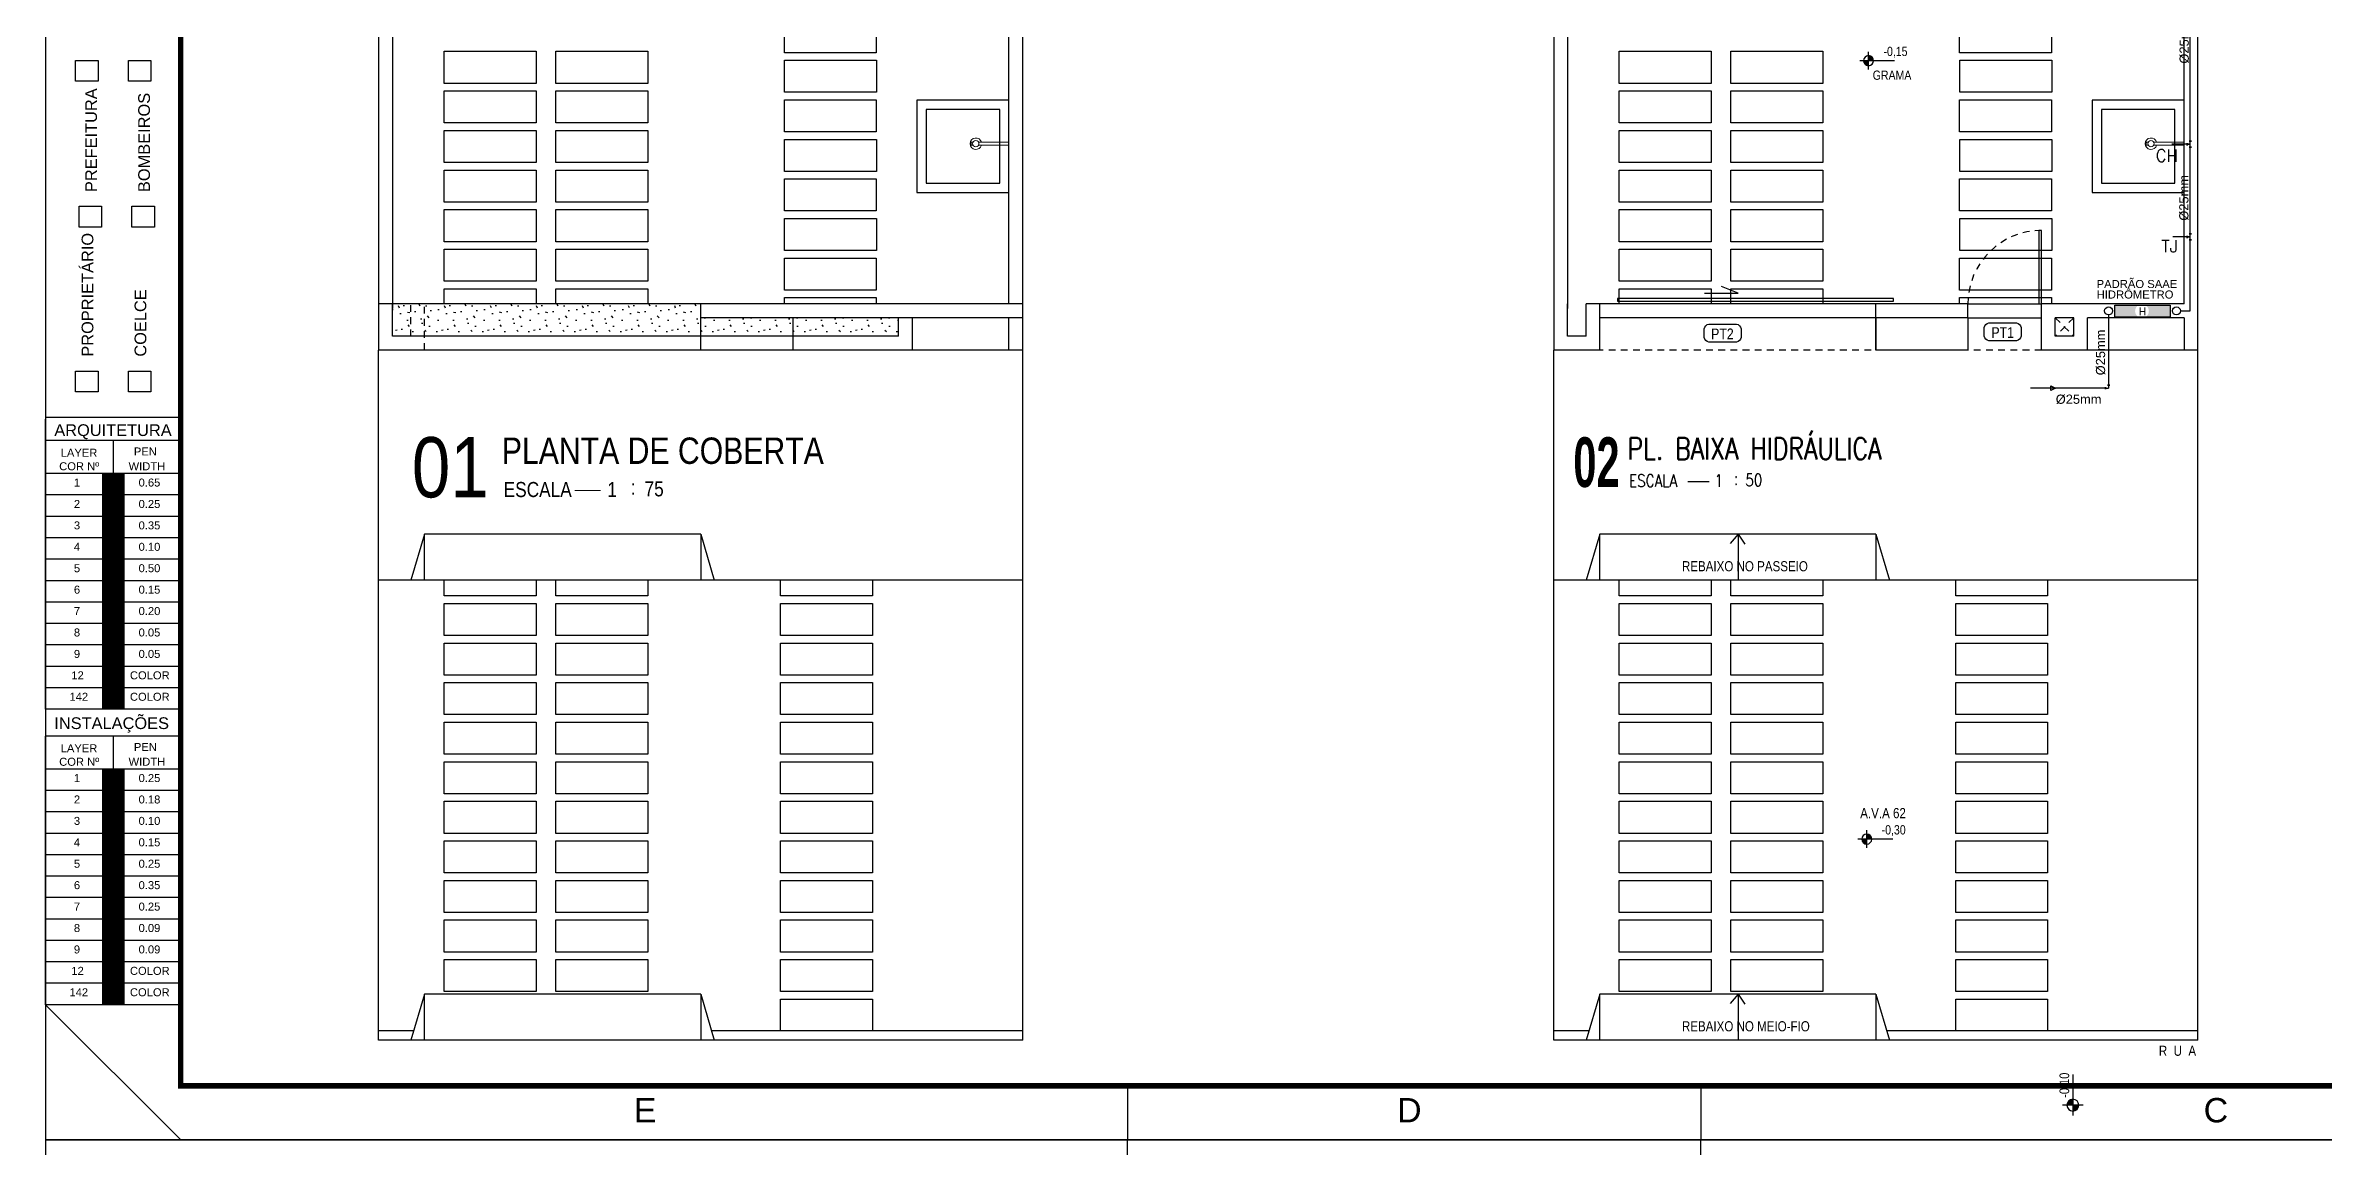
# Model space of a CAD drawing. Header units: millimetres. Extents: x 3923 to 4007, y 744 to 863.
# Drawn here: x 3923.03 to 3965.14, y 803.27 to 823.62 of the extents above; entities that cross this region are included whole.
import ezdxf
from ezdxf.enums import TextEntityAlignment as Align

# ---------------------------------------------------------------- set-up
doc = ezdxf.new("R2010")
doc.units = ezdxf.units.MM
doc.linetypes.add('HIDDEN2', pattern=[0.1875, 0.125, -0.0625])
for name, color, linetype in [('-HIDRO', 8, 'Continuous'), ('AF', 5, 'Continuous'), ('DIVERSOS', 1, 'Continuous'), ('E-txt-g', 3, 'Continuous'), ('E-TXT-Y', 2, 'Continuous'), ('HID-TUBPRIMARIO', 5, 'Continuous'), ("PRANCHA - PROJETU'S", 7, 'Continuous'), ('Prumadas_T', 2, 'Continuous'), ('TEXTO', 3, 'Continuous')]:
    doc.layers.add(name, color=color, linetype=linetype)
doc.layers.add('E-Lay-9', color=9, linetype='Continuous', lineweight=9)
doc.layers.add('E-Txt-W', color=7, linetype='Continuous', lineweight=20)
doc.styles.add('100-25', font='ROMANS.shx', dxfattribs={"height": 0.12})
doc.styles.add('ARIAL', font='arial.ttf', dxfattribs={"height": 2})
doc.styles.add('CARIMBO_DADOS', font='arial.ttf', dxfattribs={"height": 0.1})
doc.styles.add('F2', font='ARIALN.TTF')
doc.styles.add('REG140', font='romans.shx', dxfattribs={"width": 0.8, "height": 0.35})
doc.styles.add('REG80', font='romans.shx', dxfattribs={"width": 0.8, "height": 0.2})
doc.styles.add('ROMANS', font='romans__.ttf', dxfattribs={"height": 0.1})
doc.styles.add('SANSSERIF2', font='sanssb__.ttf', dxfattribs={"width": 0.8})
doc.styles.get("Standard").update_dxf_attribs({"font": 'arial.ttf'})

# ---------------------------------------------------------------- blocks, each defined once
blk = doc.blocks.new('ADFSGASDFG')
at = {"layer": "PRANCHA - PROJETU'S"}
h = blk.add_hatch(color=1, dxfattribs=at)
h.set_gradient(color1=(255, 0, 0), color2=(255, 0, 0), tint=1)
h.paths.add_polyline_path([(278.03, 60.265), (277.634, 60.265), (277.634, 59.869), (278.03, 59.869)])
h = blk.add_hatch(color=1, dxfattribs=at)
h.set_gradient(color1=(255, 255, 0), color2=(255, 255, 0), tint=1)
h.paths.add_polyline_path([(278.03, 59.473), (278.03, 59.869), (277.634, 59.869), (277.634, 59.473)])
h = blk.add_hatch(color=1, dxfattribs=at)
h.set_gradient(color1=(0, 255, 0), color2=(0, 255, 0), tint=1)
h.paths.add_polyline_path([(278.03, 59.473), (277.634, 59.473), (277.634, 59.077), (278.03, 59.077)])
h = blk.add_hatch(color=1, dxfattribs=at)
h.set_gradient(color1=(0, 255, 255), color2=(0, 255, 255), tint=1)
h.paths.add_polyline_path([(278.03, 59.077), (277.634, 59.077), (277.634, 58.681), (278.03, 58.681)])
h = blk.add_hatch(color=1, dxfattribs=at)
h.set_gradient(color1=(0, 0, 255), color2=(0, 0, 255), tint=1)
h.paths.add_polyline_path([(278.03, 58.681), (277.634, 58.681), (277.634, 58.285), (278.03, 58.285)])
h = blk.add_hatch(color=1, dxfattribs=at)
h.set_gradient(color1=(255, 0, 255), color2=(255, 0, 255), tint=1)
h.paths.add_polyline_path([(278.03, 58.285), (277.634, 58.285), (277.634, 57.889), (278.03, 57.889)])
h = blk.add_hatch(color=1, dxfattribs=at)
h.set_gradient(color1=(255, 255, 255), tint=1)
h.paths.add_polyline_path([(278.03, 57.889), (277.634, 57.889), (277.634, 57.493), (278.03, 57.493)])
h = blk.add_hatch(color=1, dxfattribs=at)
h.set_gradient(color1=(128, 128, 128), color2=(128, 128, 128), tint=1)
h.paths.add_polyline_path([(278.03, 57.493), (277.634, 57.493), (277.634, 57.097), (278.03, 57.097)])
h = blk.add_hatch(color=1, dxfattribs=at)
h.set_gradient(color1=(192, 192, 192), color2=(192, 192, 192), tint=1)
h.paths.add_polyline_path([(278.03, 57.097), (277.634, 57.097), (277.634, 56.701), (278.03, 56.701)])
h = blk.add_hatch(color=1, dxfattribs=at)
h.set_gradient(color1=(204, 0, 0), color2=(204, 0, 0), tint=1)
h.paths.add_polyline_path([(278.03, 56.305), (278.03, 56.701), (277.634, 56.701), (277.634, 56.305)])
h = blk.add_hatch(color=1, dxfattribs=at)
h.set_gradient(color1=(0, 153, 204), color2=(0, 153, 204), tint=1)
h.paths.add_polyline_path([(278.03, 56.305), (277.634, 56.305), (277.634, 55.909), (278.03, 55.909)])
h = blk.add_hatch(color=1, dxfattribs=at)
h.set_gradient(color1=(255, 0, 0), color2=(255, 0, 0), tint=1)
h.paths.add_polyline_path([(278.03, 54.802), (277.634, 54.802), (277.634, 54.406), (278.03, 54.406)])
h = blk.add_hatch(color=1, dxfattribs=at)
h.set_gradient(color1=(255, 255, 0), color2=(255, 255, 0), tint=1)
h.paths.add_polyline_path([(278.03, 54.01), (278.03, 54.406), (277.634, 54.406), (277.634, 54.01)])
h = blk.add_hatch(color=1, dxfattribs=at)
h.set_gradient(color1=(0, 255, 0), color2=(0, 255, 0), tint=1)
h.paths.add_polyline_path([(278.03, 54.01), (277.634, 54.01), (277.634, 53.614), (278.03, 53.614)])
h = blk.add_hatch(color=1, dxfattribs=at)
h.set_gradient(color1=(0, 255, 255), color2=(0, 255, 255), tint=1)
h.paths.add_polyline_path([(278.03, 53.614), (277.634, 53.614), (277.634, 53.218), (278.03, 53.218)])
h = blk.add_hatch(color=1, dxfattribs=at)
h.set_gradient(color1=(0, 0, 255), color2=(0, 0, 255), tint=1)
h.paths.add_polyline_path([(278.03, 53.218), (277.634, 53.218), (277.634, 52.822), (278.03, 52.822)])
h = blk.add_hatch(color=1, dxfattribs=at)
h.set_gradient(color1=(255, 0, 255), color2=(255, 0, 255), tint=1)
h.paths.add_polyline_path([(278.03, 52.822), (277.634, 52.822), (277.634, 52.426), (278.03, 52.426)])
h = blk.add_hatch(color=1, dxfattribs=at)
h.set_gradient(color1=(255, 255, 255), tint=1)
h.paths.add_polyline_path([(278.03, 52.426), (277.634, 52.426), (277.634, 52.03), (278.03, 52.03)])
h = blk.add_hatch(color=1, dxfattribs=at)
h.set_gradient(color1=(128, 128, 128), color2=(128, 128, 128), tint=1)
h.paths.add_polyline_path([(278.03, 52.03), (277.634, 52.03), (277.634, 51.634), (278.03, 51.634)])
h = blk.add_hatch(color=1, dxfattribs=at)
h.set_gradient(color1=(192, 192, 192), color2=(192, 192, 192), tint=1)
h.paths.add_polyline_path([(278.03, 51.634), (277.634, 51.634), (277.634, 51.238), (278.03, 51.238)])
h = blk.add_hatch(color=1, dxfattribs=at)
h.set_gradient(color1=(204, 0, 0), color2=(204, 0, 0), tint=1)
h.paths.add_polyline_path([(278.03, 50.842), (278.03, 51.238), (277.634, 51.238), (277.634, 50.842)])
h = blk.add_hatch(color=1, dxfattribs=at)
h.set_gradient(color1=(0, 153, 204), color2=(0, 153, 204), tint=1)
h.paths.add_polyline_path([(278.03, 50.842), (277.634, 50.842), (277.634, 50.446), (278.03, 50.446)])
at = {"layer": "PRANCHA - PROJETU'S", "color": 1}
for p, q in [((360.678, 107.346), (276.578, 107.346)), ((276.578, 107.346), (276.578, 47.946)), ((296.578, 106.346), (296.578, 107.346)), ((307.178, 106.346), (307.178, 107.346)), ((279.078, 47.946), (276.578, 50.446)), ((296.578, 48.946), (296.578, 47.946)), ((307.178, 48.946), (307.178, 47.946)), ((307.178, 48.946), (307.178, 47.946)), ((276.578, 47.946), (360.678, 47.946))]:
    blk.add_line(p, q, dxfattribs=at)
at = {"layer": "PRANCHA - PROJETU'S"}
for p, q in [((279.086, 61.299), (276.578, 61.299)), ((276.578, 55.909), (276.578, 61.272)), ((279.086, 60.876), (276.578, 60.876)), ((279.086, 60.876), (276.578, 60.876)), ((277.832, 60.265), (277.832, 60.876)), ((279.086, 60.876), (279.086, 55.909)), ((279.086, 60.265), (276.578, 60.265)), ((277.634, 55.909), (277.634, 60.265)), ((278.03, 55.909), (278.03, 60.265)), ((279.086, 59.869), (276.578, 59.869)), ((279.086, 59.473), (276.578, 59.473)), ((279.086, 59.077), (276.578, 59.077)), ((279.086, 58.681), (276.578, 58.681)), ((279.086, 58.285), (276.578, 58.285)), ((279.086, 57.889), (276.578, 57.889)), ((279.086, 57.493), (276.578, 57.493)), ((279.086, 57.097), (276.578, 57.097)), ((279.086, 56.701), (276.578, 56.701)), ((279.086, 56.305), (276.578, 56.305)), ((279.086, 55.909), (276.578, 55.909)), ((279.086, 55.413), (276.578, 55.413)), ((276.578, 50.446), (276.578, 55.413)), ((277.832, 54.802), (277.832, 55.413)), ((279.086, 55.413), (279.086, 50.446)), ((279.086, 54.802), (276.578, 54.802)), ((277.634, 50.446), (277.634, 54.802)), ((278.03, 50.446), (278.03, 54.802)), ((279.086, 54.406), (276.578, 54.406)), ((279.086, 54.01), (276.578, 54.01)), ((279.086, 53.614), (276.578, 53.614)), ((279.086, 53.218), (276.578, 53.218)), ((279.086, 52.822), (276.578, 52.822)), ((279.086, 52.426), (276.578, 52.426)), ((279.086, 52.03), (276.578, 52.03)), ((279.086, 51.634), (276.578, 51.634)), ((279.086, 51.238), (276.578, 51.238)), ((279.086, 50.842), (276.578, 50.842)), ((279.086, 50.446), (276.578, 50.446))]:
    blk.add_line(p, q, dxfattribs=at)
at = {"layer": "PRANCHA - PROJETU'S", "color": 4, "const_width": 0.1}
blk.add_lwpolyline([(279.078, 106.346), (359.678, 106.346), (359.678, 48.946), (279.078, 48.946)], close=True, dxfattribs=at)
at = {"layer": "PRANCHA - PROJETU'S"}
for points in [[(277.13, 67.904), (277.548, 67.904), (277.548, 67.518), (277.13, 67.518)], [(278.109, 67.904), (278.526, 67.904), (278.526, 67.518), (278.109, 67.518)], [(277.197, 65.206), (277.615, 65.206), (277.615, 64.821), (277.197, 64.821)], [(278.176, 65.206), (278.594, 65.206), (278.594, 64.821), (278.176, 64.821)], [(277.13, 62.158), (277.548, 62.158), (277.548, 61.773), (277.13, 61.773)], [(278.109, 62.158), (278.526, 62.158), (278.526, 61.773), (278.109, 61.773)]]:
    blk.add_lwpolyline(points, close=True, dxfattribs=at)
at = {"layer": "PRANCHA - PROJETU'S", "color": 2, "style": 'ARIAL'}
for s, height, p in [('PREFEITURA', 0.2168, (277.312, 65.469)), ('BOMBEIROS', 0.2168, (278.291, 65.469)), ('PROPRIETÁRIO', 0.21676, (277.245, 62.426)), ('COELCE', 0.2168, (278.224, 62.426))]:
    blk.add_text(s, height=height, rotation=90, dxfattribs=at).set_placement(p, align=Align.TOP_LEFT)
for s, p in [('ARQUITETURA', (276.74, 61.176)), ('INSTALAÇÕES', (276.74, 55.759))]:
    blk.add_text(s, height=0.21676, dxfattribs=at).set_placement(p, align=Align.TOP_LEFT)
at = {"layer": "PRANCHA - PROJETU'S", "style": 'ARIAL'}
for s, height, p in [('LAYER', 0.1479, (276.858, 60.724)), ('PEN', 0.1479, (278.211, 60.747)), ('COR Nº', 0.1479, (276.83, 60.474)), ('WIDTH', 0.1479, (278.113, 60.474)), ('1', 0.148, (277.102, 60.173)), ('0.65', 0.1479, (278.298, 60.173)), ('3', 0.148, (277.102, 59.381)), ('2', 0.148, (277.102, 59.777)), ('0.25', 0.1479, (278.298, 59.777)), ('0.35', 0.1479, (278.298, 59.381)), ('4', 0.148, (277.102, 58.985)), ('0.10', 0.1479, (278.298, 58.985)), ('5', 0.148, (277.102, 58.589)), ('0.50', 0.1479, (278.298, 58.589)), ('6', 0.148, (277.102, 58.193)), ('0.15', 0.1479, (278.298, 58.193)), ('7', 0.148, (277.102, 57.797)), ('0.20', 0.1479, (278.298, 57.797)), ('8', 0.148, (277.102, 57.401)), ('0.05', 0.1479, (278.298, 57.401)), ('9', 0.148, (277.102, 57.005)), ('0.05', 0.1479, (278.298, 57.005)), ('12', 0.1479, (277.055, 56.609)), ('COLOR', 0.1479, (278.138, 56.609)), ('142', 0.1479, (277.02, 56.213)), ('COLOR', 0.1479, (278.138, 56.213)), ('LAYER', 0.1479, (276.858, 55.261)), ('PEN', 0.1479, (278.211, 55.284)), ('COR Nº', 0.1479, (276.83, 55.011)), ('WIDTH', 0.1479, (278.113, 55.011)), ('1', 0.148, (277.102, 54.71)), ('0.25', 0.1479, (278.298, 54.71)), ('3', 0.148, (277.102, 53.918)), ('2', 0.148, (277.102, 54.314)), ('0.18', 0.1479, (278.298, 54.314)), ('0.10', 0.1479, (278.298, 53.918)), ('4', 0.148, (277.102, 53.522)), ('0.15', 0.1479, (278.298, 53.522)), ('5', 0.148, (277.102, 53.126)), ('0.25', 0.1479, (278.298, 53.126)), ('6', 0.148, (277.102, 52.73)), ('0.35', 0.1479, (278.298, 52.73)), ('7', 0.148, (277.102, 52.334)), ('0.25', 0.1479, (278.298, 52.334)), ('8', 0.148, (277.102, 51.938)), ('0.09', 0.1479, (278.298, 51.938)), ('9', 0.148, (277.102, 51.542)), ('0.09', 0.1479, (278.298, 51.542)), ('12', 0.1479, (277.055, 51.146)), ('COLOR', 0.1479, (278.138, 51.146)), ('142', 0.1479, (277.02, 50.75)), ('COLOR', 0.1479, (278.138, 50.75))]:
    blk.add_text(s, height=height, dxfattribs=at).set_placement(p, align=Align.TOP_LEFT)
at = {"layer": "PRANCHA - PROJETU'S", "color": 50, "linetype": 'Continuous', "style": 'ARIAL'}
for s, p in [('E', (287.661, 48.496)), ('D', (301.788, 48.496)), ('C', (316.698, 48.496)), ('C', (316.698, 48.496))]:
    blk.add_text(s, height=0.45, dxfattribs=at).set_placement(p, align=Align.MIDDLE)
blk = doc.blocks.new('NIVEL')
at = {"layer": 'DIVERSOS'}
h = blk.add_hatch(color=7, dxfattribs=at)
h.paths.add_polyline_path([(0, 0.137, 0.414214), (-0.137, 0), (0, 0)])
h.paths.add_polyline_path([(0, 0), (0, -0.137, 0.414214), (0.137, 0)])
at = {"layer": 'DIVERSOS', "color": 7}
for p, q in [((0.709, 0), (-0.242, 0)), ((0, 0.242), (0, -0.242))]:
    blk.add_line(p, q, dxfattribs=at)
blk.add_circle((0, 0), 0.137, dxfattribs=at)
blk = doc.blocks.new('Chuveiro')
at = {"layer": 'E-Lay-9', "color": 8}
for p, q in [((-0.031, 0.016), (-0.36, 0.016)), ((0.051, 0.016), (0.031, 0.016)), ((0.051, 0.016), (0.051, -0.016)), ((-0.031, -0.016), (-0.36, -0.016)), ((0.051, -0.016), (0.031, -0.016))]:
    blk.add_line(p, q, dxfattribs=at)
blk.add_circle((0, 0), 0.0348, dxfattribs=at)
for centre, radius, start, end in [((0, 0), 0.0624, 194.4775, 165.5225), ((0.009, 0), 0.0444, 339.4266, 20.5734)]:
    blk.add_arc(centre, radius, start, end, dxfattribs=at)
blk = doc.blocks.new('IND_DES')
at = {"layer": 'E-Txt-W', "color": 7}
blk.add_line((0.027, -0.243), (0.198, -0.243), dxfattribs=at)
at = {"layer": 'E-txt-g', "color": 7, "style": 'F2'}
for s, p in [('ESCALA', (-0.446, -0.286)), ('1', (0.243, -0.286)), (':', (0.399, -0.271))]:
    blk.add_text(s, height=0.1, dxfattribs=at).set_placement(p)
blk.add_attdef('ESCALA', (0.49, -0.281), '', height=0.1, dxfattribs=at)
at = {"layer": 'E-Txt-W', "color": 6, "style": 'F2'}
blk.add_attdef('00', text='', height=0.4, dxfattribs=at).set_placement((-0.708, -0.288), align=Align.CENTER)
at = {"layer": 'E-TXT-Y', "color": 7, "style": 'F2'}
for tag, p in [('PROJETO', (-0.456, 0.183)), ('DESENHO', (-0.458, -0.066))]:
    blk.add_attdef(tag, p, '', height=0.175, dxfattribs=at)
blk = doc.blocks.new('CRBODADOSÇ')
at = {"layer": "PRANCHA - PROJETU'S", "color": 3}
blk.add_line((164.825, 196.917), (165.288, 196.917), dxfattribs=at)
at = {"layer": "PRANCHA - PROJETU'S", "color": 3, "style": 'REG80', "width": 0.8}
for s, p in [('ESCALA', (163.548, 196.799)), ('1', (165.407, 196.799)), (':', (165.829, 196.842))]:
    blk.add_text(s, height=0.27, dxfattribs=at).set_placement(p)
at = {"layer": "PRANCHA - PROJETU'S", "color": 2, "style": 'REG140', "width": 0.8}
for tag, p in [('PROJETO', (163.521, 198.067)), ('DESENHO', (163.516, 197.395))]:
    blk.add_attdef(tag, p, '', height=0.472, dxfattribs=at)
at = {"layer": "PRANCHA - PROJETU'S", "style": 'SANSSERIF2', "width": 0.6}
blk.add_attdef('00', text='', height=1.08, dxfattribs=at).set_placement((162.84, 196.795), align=Align.CENTER)
at = {"layer": "PRANCHA - PROJETU'S", "color": 3, "style": 'REG80', "width": 0.8}
blk.add_attdef('ESCALA', (166.075, 196.813), '', height=0.27, dxfattribs=at)

msp = doc.modelspace()

# ---------------------------------------------------------------- hatches: boundary and pattern name
at = {"layer": '-HIDRO', "linetype": 'Continuous'}
h = msp.add_hatch(dxfattribs=at)
h.set_pattern_fill('STIP2', color=256, scale=0.8505, angle=-90, style=0, pattern_type=2)
h.set_pattern_definition([(270, (5157.39615, 876.2645), (-0.8505, -2e-16), [0, -0.8505]), (270, (5157.5322, 876.1625), (-0.8505, -2e-16), [0, -0.8505]), (270, (5157.73635, 876.205), (-0.8505, -2e-16), [0, -0.8505]), (270, (5157.932, 875.9073), (-0.8505, -2e-16), [0, -0.8505]), (270, (5157.6258, 875.9328), (-0.8505, -2e-16), [0, -0.8505]), (270, (5157.4217, 875.7032), (-0.8505, -2e-16), [0, -0.8505]), (270, (5157.3621, 876.0009), (-0.8505, -2e-16), [0, -0.8505]), (270, (5157.7108, 875.6437), (-0.8505, -2e-16), [0, -0.8505]), (270, (5157.983, 875.6862), (-0.8505, -2e-16), [0, -0.8505]), (270, (5158.1106, 876.3156), (-0.8505, -2e-16), [0, -0.8505]), (270, (5157.9405, 876.1625), (-0.8505, -2e-16), [0, -0.8505]), (270, (5158.1021, 876.0434), (-0.8505, -2e-16), [0, -0.8505]), (270, (5157.55775, 875.5246), (-0.8505, -2e-16), [0, -0.8505]), (270, (5157.7704, 875.7968), (-0.8505, -2e-16), [0, -0.8505]), (270, (5157.4897, 875.8648), (-0.8505, -2e-16), [0, -0.8505]), (270, (5157.56625, 875.7202), (-0.8505, -2e-16), [0, -0.8505]), (270, (5157.7959, 876.0264), (-0.8505, -2e-16), [0, -0.8505]), (270, (5157.3366, 875.78826), (-0.8505, -2e-16), [0, -0.8505]), (270, (5157.8384, 875.5246), (-0.8505, -2e-16), [0, -0.8505]), (270, (5158.0936, 875.5501), (-0.8505, -2e-16), [0, -0.8505]), (194.0362, (5157.6513, 876.188), (2.551500464, 0.850498348), [0.03506697, -3.4716347]), (300.9638, (5157.4727, 876.0434), (-1.701002112, 2.551498318), [0.04959266, -4.909632]), (291.8014, (5157.66831, 875.79676), (0.850499924, -2.551500232), [0.0458011, -4.5342817]), (120.9638, (5158.07655, 875.78826), (1.701002112, -2.551498318), [0.04959265, -4.909632]), (216.8699, (5157.96599, 876.05191), (-2.55149993, -1.701000105), [0.042525, -4.209975]), (315, (5157.3536, 875.60115), (3e-16, -0.85050026), [0.04811193, -1.1546771]), (168.6901, (5157.88094, 875.66068), (-3.40200064, 0.850497986), [0.043367, -4.29334866]), (306.8699, (5157.84692, 876.29005), (1.701000105, -2.55149993), [0.042525, -4.209975]), (315, (5157.3111, 876.188), (3e-16, -0.85050026), [0.0360833, -1.16670484])])
h.paths.add_polyline_path([(3930.037, 818.244), (3930.037, 818.84), (3935.14, 818.84), (3935.14, 818.585), (3935.14, 818.244)])
h.paths.add_polyline_path([(3935.14, 818.244), (3935.14, 818.585), (3936.806, 818.585), (3936.806, 818.244)])
h.paths.add_polyline_path([(3936.841, 818.244), (3936.841, 818.585), (3938.797, 818.585), (3938.797, 818.244)])
h.paths.add_polyline_path([(3929.781, 818.244), (3929.781, 818.84), (3930.037, 818.84), (3930.037, 818.244)])
h.paths.add_polyline_path([(3929.441, 818.244), (3929.441, 818.84), (3929.781, 818.84), (3929.781, 818.244)])
at = {"layer": 'HID-TUBPRIMARIO'}
h = msp.add_hatch(color=256, dxfattribs=at)
h.paths.add_polyline_path([(3961.847, 818.599), (3962.301, 818.599), (3962.301, 818.82), (3961.845, 818.82, -0.270224), (3961.91, 818.709, -0.265974)])
h.paths.add_polyline_path([(3961.28, 818.599), (3961.718, 818.599, -0.265974), (3961.655, 818.709, -0.270224), (3961.719, 818.82), (3961.28, 818.82)])

# ---------------------------------------------------------------- linework, layer by layer
at = {"layer": '-HIDRO'}
for p, q in [((3929.186, 860.514), (3929.186, 818.755)), ((3929.441, 860.259), (3929.441, 818.755)), ((3950.91, 860.514), (3950.91, 817.989)), ((3951.165, 860.259), (3951.165, 818.755)), ((3962.817, 817.989), (3962.817, 860.514)), ((3962.562, 818.84), (3962.562, 829.726)), ((3940.838, 818.84), (3940.838, 828.621)), ((3941.093, 818.755), (3941.093, 828.621))]:
    msp.add_line(p, q, dxfattribs=at)
at = {"layer": '-HIDRO', "linetype": 'Continuous'}
for p, q in [((3929.186, 818.84), (3929.186, 817.989)), ((3929.441, 818.84), (3929.186, 818.84)), ((3929.441, 818.244), (3929.441, 818.84)), ((3936.245, 818.84), (3929.441, 818.84)), ((3929.441, 818.244), (3929.441, 818.84)), ((3935.14, 818.585), (3935.14, 818.84)), ((3941.093, 818.84), (3935.14, 818.84)), ((3941.093, 818.585), (3935.14, 818.585)), ((3935.14, 817.989), (3935.14, 818.585)), ((3936.841, 818.585), (3936.841, 817.989)), ((3938.797, 818.244), (3938.797, 818.585)), ((3939.052, 817.989), (3939.052, 818.585)), ((3940.838, 817.989), (3940.838, 818.585)), ((3941.093, 817.989), (3941.093, 818.84)), ((3941.093, 818.585), (3941.093, 818.84)), ((3951.165, 818.244), (3951.165, 818.84)), ((3951.76, 818.84), (3951.505, 818.84)), ((3951.505, 818.244), (3951.505, 818.84)), ((3956.863, 818.84), (3951.76, 818.84)), ((3951.76, 817.989), (3951.76, 818.84)), ((3956.863, 818.585), (3951.76, 818.585)), ((3958.564, 818.84), (3956.863, 818.84)), ((3956.863, 818.585), (3956.863, 818.84)), ((3958.564, 818.585), (3956.863, 818.585)), ((3956.863, 818.585), (3956.863, 817.989)), ((3956.863, 817.989), (3956.863, 818.585)), ((3958.564, 818.585), (3958.564, 818.84)), ((3958.564, 818.84), (3959.925, 818.84)), ((3958.564, 818.585), (3959.925, 818.585)), ((3958.564, 818.585), (3958.564, 817.989)), ((3960.521, 818.84), (3959.925, 818.84)), ((3959.925, 818.585), (3959.925, 818.84)), ((3960.521, 818.84), (3959.925, 818.84)), ((3959.925, 817.989), (3959.925, 818.585)), ((3960.521, 818.585), (3960.18, 818.585)), ((3960.18, 818.244), (3960.18, 818.585)), ((3962.562, 818.84), (3960.521, 818.84)), ((3960.776, 818.84), (3960.521, 818.84)), ((3960.521, 818.244), (3960.521, 818.585)), ((3962.562, 818.585), (3960.776, 818.585)), ((3960.776, 817.989), (3960.776, 818.585)), ((3962.562, 818.585), (3962.562, 817.989)), ((3938.797, 818.244), (3929.441, 818.244)), ((3951.505, 818.244), (3951.165, 818.244)), ((3960.521, 818.244), (3960.18, 818.244)), ((3929.186, 805.232), (3929.186, 817.989)), ((3929.186, 813.737), (3929.186, 817.989)), ((3929.441, 817.989), (3929.186, 817.989)), ((3929.441, 817.989), (3929.186, 817.989)), ((3930.037, 817.989), (3929.441, 817.989)), ((3938.201, 817.989), (3930.037, 817.989)), ((3940.838, 817.989), (3937.861, 817.989)), ((3939.052, 817.989), (3938.201, 817.989)), ((3941.093, 817.989), (3940.838, 817.989)), ((3941.093, 805.232), (3941.093, 817.989)), ((3941.093, 813.737), (3941.093, 817.989)), ((3951.165, 817.989), (3950.91, 817.989)), ((3950.91, 805.232), (3950.91, 817.989)), ((3951.76, 817.989), (3951.165, 817.989)), ((3958.564, 817.989), (3956.863, 817.989)), ((3960.776, 817.989), (3959.925, 817.989)), ((3962.562, 817.989), (3960.265, 817.989)), ((3962.817, 817.989), (3962.562, 817.989)), ((3962.817, 805.232), (3962.817, 817.989)), ((3930.037, 814.587), (3929.781, 813.737)), ((3930.037, 813.737), (3930.037, 814.587)), ((3935.14, 814.587), (3930.037, 814.587)), ((3935.14, 814.587), (3935.391, 813.737)), ((3935.14, 814.587), (3935.14, 813.737)), ((3951.76, 814.587), (3951.505, 813.737)), ((3951.76, 813.737), (3951.76, 814.587)), ((3956.863, 814.587), (3951.76, 814.587)), ((3954.315, 814.587), (3954.172, 814.411)), ((3954.315, 814.587), (3954.315, 813.737)), ((3954.315, 814.587), (3954.442, 814.4)), ((3956.863, 814.587), (3957.114, 813.737)), ((3956.863, 814.587), (3956.863, 813.737)), ((3941.093, 813.737), (3929.186, 813.737)), ((3941.093, 813.737), (3929.186, 813.737)), ((3962.817, 813.737), (3950.91, 813.737)), ((3930.037, 806.082), (3929.781, 805.232)), ((3930.037, 805.232), (3930.037, 806.082)), ((3935.14, 806.082), (3930.037, 806.082)), ((3935.14, 806.082), (3935.391, 805.232)), ((3935.14, 806.082), (3935.14, 805.232)), ((3951.76, 806.082), (3951.505, 805.232)), ((3951.76, 805.232), (3951.76, 806.082)), ((3956.863, 806.082), (3951.76, 806.082)), ((3954.315, 806.082), (3954.172, 805.906)), ((3954.315, 806.082), (3954.315, 805.232)), ((3954.315, 806.082), (3954.442, 805.895)), ((3956.863, 806.082), (3957.114, 805.232)), ((3956.863, 806.082), (3956.863, 805.232)), ((3929.833, 805.402), (3929.186, 805.402)), ((3941.093, 805.232), (3929.186, 805.232)), ((3941.093, 805.402), (3935.34, 805.402)), ((3951.556, 805.402), (3950.91, 805.402)), ((3962.817, 805.232), (3950.91, 805.232)), ((3962.817, 805.402), (3957.064, 805.402))]:
    msp.add_line(p, q, dxfattribs=at)
at = {"layer": '-HIDRO', "linetype": 'HIDDEN2'}
for p, q in [((3929.781, 818.244), (3929.781, 818.84)), ((3930.037, 817.989), (3930.037, 818.84)), ((3960.18, 818.585), (3960.521, 818.244)), ((3960.521, 818.585), (3960.18, 818.244)), ((3959.925, 817.989), (3951.76, 817.989))]:
    msp.add_line(p, q, dxfattribs=at)
at = {"layer": '-HIDRO', "linetype": 'Continuous'}
for points in [[(3938.386, 824.078), (3938.386, 823.485), (3936.687, 823.485), (3936.687, 824.078)], [(3960.11, 824.078), (3960.11, 823.485), (3958.411, 823.485), (3958.411, 824.078)], [(3932.096, 823.511), (3932.096, 822.918), (3930.397, 822.918), (3930.397, 823.511)], [(3934.161, 823.511), (3934.161, 822.918), (3932.462, 822.918), (3932.462, 823.511)], [(3938.39, 823.346), (3938.39, 822.754), (3936.691, 822.754), (3936.691, 823.346)], [(3953.82, 823.511), (3953.82, 822.918), (3952.121, 822.918), (3952.121, 823.511)], [(3955.885, 823.511), (3955.885, 822.918), (3954.185, 822.918), (3954.185, 823.511)], [(3960.114, 823.346), (3960.114, 822.754), (3958.415, 822.754), (3958.415, 823.346)], [(3932.096, 822.779), (3932.096, 822.187), (3930.397, 822.187), (3930.397, 822.779)], [(3934.161, 822.779), (3934.161, 822.187), (3932.462, 822.187), (3932.462, 822.779)], [(3938.386, 822.615), (3938.386, 822.022), (3936.687, 822.022), (3936.687, 822.615)], [(3939.137, 822.605), (3939.137, 820.904), (3940.838, 820.904), (3940.838, 822.605)], [(3939.307, 822.435), (3939.307, 821.074), (3940.668, 821.074), (3940.668, 822.435)], [(3953.82, 822.779), (3953.82, 822.187), (3952.121, 822.187), (3952.121, 822.779)], [(3955.885, 822.779), (3955.885, 822.187), (3954.185, 822.187), (3954.185, 822.779)], [(3960.11, 822.615), (3960.11, 822.022), (3958.411, 822.022), (3958.411, 822.615)], [(3960.861, 822.605), (3960.861, 820.904), (3962.562, 820.904), (3962.562, 822.605)], [(3961.031, 822.435), (3961.031, 821.074), (3962.392, 821.074), (3962.392, 822.435)], [(3932.096, 822.048), (3932.096, 821.455), (3930.397, 821.455), (3930.397, 822.048)], [(3934.161, 822.048), (3934.161, 821.455), (3932.462, 821.455), (3932.462, 822.048)], [(3953.82, 822.048), (3953.82, 821.455), (3952.121, 821.455), (3952.121, 822.048)], [(3955.885, 822.048), (3955.885, 821.455), (3954.185, 821.455), (3954.185, 822.048)], [(3938.39, 821.883), (3938.39, 821.291), (3936.691, 821.291), (3936.691, 821.883)], [(3960.114, 821.883), (3960.114, 821.291), (3958.415, 821.291), (3958.415, 821.883)], [(3932.096, 821.316), (3932.096, 820.724), (3930.397, 820.724), (3930.397, 821.316)], [(3934.161, 821.316), (3934.161, 820.724), (3932.462, 820.724), (3932.462, 821.316)], [(3938.386, 821.152), (3938.386, 820.559), (3936.687, 820.559), (3936.687, 821.152)], [(3953.82, 821.316), (3953.82, 820.724), (3952.121, 820.724), (3952.121, 821.316)], [(3955.885, 821.316), (3955.885, 820.724), (3954.185, 820.724), (3954.185, 821.316)], [(3960.11, 821.152), (3960.11, 820.559), (3958.411, 820.559), (3958.411, 821.152)], [(3932.096, 820.585), (3932.096, 819.992), (3930.397, 819.992), (3930.397, 820.585)], [(3934.161, 820.585), (3934.161, 819.992), (3932.462, 819.992), (3932.462, 820.585)], [(3938.39, 820.42), (3938.39, 819.828), (3936.691, 819.828), (3936.691, 820.42)], [(3953.82, 820.585), (3953.82, 819.992), (3952.121, 819.992), (3952.121, 820.585)], [(3955.885, 820.585), (3955.885, 819.992), (3954.185, 819.992), (3954.185, 820.585)], [(3960.114, 820.42), (3960.114, 819.828), (3958.415, 819.828), (3958.415, 820.42)], [(3932.096, 819.853), (3932.096, 819.261), (3930.397, 819.261), (3930.397, 819.853)], [(3934.161, 819.853), (3934.161, 819.261), (3932.462, 819.261), (3932.462, 819.853)], [(3953.82, 819.853), (3953.82, 819.261), (3952.121, 819.261), (3952.121, 819.853)], [(3955.885, 819.853), (3955.885, 819.261), (3954.185, 819.261), (3954.185, 819.853)], [(3959.925, 818.84), (3959.925, 820.201), (3959.874, 820.201), (3959.874, 818.84)], [(3938.386, 819.689), (3938.386, 819.096), (3936.687, 819.096), (3936.687, 819.689)], [(3960.11, 819.689), (3960.11, 819.096), (3958.411, 819.096), (3958.411, 819.689)], [(3957.192, 818.891), (3957.192, 818.942), (3952.089, 818.942), (3952.089, 818.891)], [(3932.096, 813.304), (3932.096, 812.711), (3930.397, 812.711), (3930.397, 813.304)], [(3934.161, 813.304), (3934.161, 812.711), (3932.462, 812.711), (3932.462, 813.304)], [(3938.314, 813.304), (3938.314, 812.711), (3936.615, 812.711), (3936.615, 813.304)], [(3953.82, 813.304), (3953.82, 812.711), (3952.121, 812.711), (3952.121, 813.304)], [(3955.885, 813.304), (3955.885, 812.711), (3954.185, 812.711), (3954.185, 813.304)], [(3960.038, 813.304), (3960.038, 812.711), (3958.339, 812.711), (3958.339, 813.304)], [(3932.096, 812.572), (3932.096, 811.98), (3930.397, 811.98), (3930.397, 812.572)], [(3934.161, 812.572), (3934.161, 811.98), (3932.462, 811.98), (3932.462, 812.572)], [(3938.314, 812.572), (3938.314, 811.98), (3936.615, 811.98), (3936.615, 812.572)], [(3953.82, 812.572), (3953.82, 811.98), (3952.121, 811.98), (3952.121, 812.572)], [(3955.885, 812.572), (3955.885, 811.98), (3954.185, 811.98), (3954.185, 812.572)], [(3960.038, 812.572), (3960.038, 811.98), (3958.339, 811.98), (3958.339, 812.572)], [(3932.096, 811.841), (3932.096, 811.248), (3930.397, 811.248), (3930.397, 811.841)], [(3934.161, 811.841), (3934.161, 811.248), (3932.462, 811.248), (3932.462, 811.841)], [(3938.314, 811.841), (3938.314, 811.248), (3936.615, 811.248), (3936.615, 811.841)], [(3953.82, 811.841), (3953.82, 811.248), (3952.121, 811.248), (3952.121, 811.841)], [(3955.885, 811.841), (3955.885, 811.248), (3954.185, 811.248), (3954.185, 811.841)], [(3960.038, 811.841), (3960.038, 811.248), (3958.339, 811.248), (3958.339, 811.841)], [(3932.096, 811.109), (3932.096, 810.517), (3930.397, 810.517), (3930.397, 811.109)], [(3934.161, 811.109), (3934.161, 810.517), (3932.462, 810.517), (3932.462, 811.109)], [(3938.314, 811.109), (3938.314, 810.517), (3936.615, 810.517), (3936.615, 811.109)], [(3953.82, 811.109), (3953.82, 810.517), (3952.121, 810.517), (3952.121, 811.109)], [(3955.885, 811.109), (3955.885, 810.517), (3954.185, 810.517), (3954.185, 811.109)], [(3960.038, 811.109), (3960.038, 810.517), (3958.339, 810.517), (3958.339, 811.109)], [(3932.096, 810.378), (3932.096, 809.785), (3930.397, 809.785), (3930.397, 810.378)], [(3934.161, 810.378), (3934.161, 809.785), (3932.462, 809.785), (3932.462, 810.378)], [(3938.314, 810.378), (3938.314, 809.785), (3936.615, 809.785), (3936.615, 810.378)], [(3953.82, 810.378), (3953.82, 809.785), (3952.121, 809.785), (3952.121, 810.378)], [(3955.885, 810.378), (3955.885, 809.785), (3954.185, 809.785), (3954.185, 810.378)], [(3960.038, 810.378), (3960.038, 809.785), (3958.339, 809.785), (3958.339, 810.378)], [(3932.096, 809.646), (3932.096, 809.054), (3930.397, 809.054), (3930.397, 809.646)], [(3934.161, 809.646), (3934.161, 809.054), (3932.462, 809.054), (3932.462, 809.646)], [(3938.314, 809.646), (3938.314, 809.054), (3936.615, 809.054), (3936.615, 809.646)], [(3953.82, 809.646), (3953.82, 809.054), (3952.121, 809.054), (3952.121, 809.646)], [(3955.885, 809.646), (3955.885, 809.054), (3954.185, 809.054), (3954.185, 809.646)], [(3960.038, 809.646), (3960.038, 809.054), (3958.339, 809.054), (3958.339, 809.646)], [(3932.096, 808.915), (3932.096, 808.322), (3930.397, 808.322), (3930.397, 808.915)], [(3934.161, 808.915), (3934.161, 808.322), (3932.462, 808.322), (3932.462, 808.915)], [(3938.314, 808.915), (3938.314, 808.322), (3936.615, 808.322), (3936.615, 808.915)], [(3953.82, 808.915), (3953.82, 808.322), (3952.121, 808.322), (3952.121, 808.915)], [(3955.885, 808.915), (3955.885, 808.322), (3954.185, 808.322), (3954.185, 808.915)], [(3960.038, 808.915), (3960.038, 808.322), (3958.339, 808.322), (3958.339, 808.915)], [(3932.096, 808.183), (3932.096, 807.591), (3930.397, 807.591), (3930.397, 808.183)], [(3934.161, 808.183), (3934.161, 807.591), (3932.462, 807.591), (3932.462, 808.183)], [(3938.314, 808.183), (3938.314, 807.591), (3936.615, 807.591), (3936.615, 808.183)], [(3953.82, 808.183), (3953.82, 807.591), (3952.121, 807.591), (3952.121, 808.183)], [(3955.885, 808.183), (3955.885, 807.591), (3954.185, 807.591), (3954.185, 808.183)], [(3960.038, 808.183), (3960.038, 807.591), (3958.339, 807.591), (3958.339, 808.183)], [(3932.096, 807.452), (3932.096, 806.859), (3930.397, 806.859), (3930.397, 807.452)], [(3934.161, 807.452), (3934.161, 806.859), (3932.462, 806.859), (3932.462, 807.452)], [(3938.314, 807.452), (3938.314, 806.859), (3936.615, 806.859), (3936.615, 807.452)], [(3953.82, 807.452), (3953.82, 806.859), (3952.121, 806.859), (3952.121, 807.452)], [(3955.885, 807.452), (3955.885, 806.859), (3954.185, 806.859), (3954.185, 807.452)], [(3960.038, 807.452), (3960.038, 806.859), (3958.339, 806.859), (3958.339, 807.452)], [(3932.096, 806.72), (3932.096, 806.128), (3930.397, 806.128), (3930.397, 806.72)], [(3934.161, 806.72), (3934.161, 806.128), (3932.462, 806.128), (3932.462, 806.72)], [(3938.314, 806.72), (3938.314, 806.128), (3936.615, 806.128), (3936.615, 806.72)], [(3953.82, 806.72), (3953.82, 806.128), (3952.121, 806.128), (3952.121, 806.72)], [(3955.885, 806.72), (3955.885, 806.128), (3954.185, 806.128), (3954.185, 806.72)], [(3960.038, 806.72), (3960.038, 806.128), (3958.339, 806.128), (3958.339, 806.72)]]:
    msp.add_lwpolyline(points, close=True, dxfattribs=at)
for points in [[(3952.804, 819.261), (3952.121, 819.261), (3952.121, 819.853), (3952.51, 819.853)], [(3930.397, 818.84), (3930.397, 819.122), (3932.096, 819.122), (3932.096, 818.84)], [(3932.462, 818.84), (3932.462, 819.122), (3934.161, 819.122), (3934.161, 818.84)], [(3952.121, 818.84), (3952.121, 819.122), (3952.51, 819.122)], [(3952.121, 818.84), (3952.121, 819.122), (3953.82, 819.122), (3953.82, 818.84)], [(3953.694, 819.039), (3954.318, 819.039), (3954.01, 819.161)], [(3954.185, 818.84), (3954.185, 819.122), (3955.885, 819.122), (3955.885, 818.84)], [(3936.687, 818.84), (3936.687, 818.957), (3938.386, 818.957), (3938.386, 818.84)], [(3958.411, 818.84), (3958.411, 818.957), (3960.11, 818.957), (3960.11, 818.84)], [(3932.096, 813.737), (3932.096, 813.443), (3930.397, 813.443), (3930.397, 813.737)], [(3934.161, 813.737), (3934.161, 813.443), (3932.462, 813.443), (3932.462, 813.737)], [(3938.314, 813.737), (3938.314, 813.443), (3936.615, 813.443), (3936.615, 813.737)], [(3953.82, 813.737), (3953.82, 813.443), (3952.121, 813.443), (3952.121, 813.737)], [(3955.885, 813.737), (3955.885, 813.443), (3954.185, 813.443), (3954.185, 813.737)], [(3960.038, 813.737), (3960.038, 813.443), (3958.339, 813.443), (3958.339, 813.737)], [(3936.615, 805.402), (3936.615, 805.989), (3938.314, 805.989), (3938.314, 805.402)], [(3958.339, 805.402), (3958.339, 805.989), (3960.038, 805.989), (3960.038, 805.402)]]:
    msp.add_lwpolyline(points, dxfattribs=at)
at = {"layer": '-HIDRO'}
msp.add_lwpolyline([(3962.301, 818.82), (3962.301, 818.599), (3961.28, 818.599), (3961.28, 818.82)], close=True, dxfattribs=at)
at = {"layer": '-HIDRO', "linetype": 'Continuous'}
for points in [[(3954.371, 818.221, -0.331371), (3954.286, 818.136), (3953.775, 818.137, -0.332506), (3953.69, 818.221), (3953.69, 818.382, -0.330378), (3953.775, 818.468), (3954.286, 818.468, -0.331371), (3954.371, 818.382)], [(3959.547, 818.246, -0.331371), (3959.462, 818.161), (3958.951, 818.161, -0.332506), (3958.866, 818.246), (3958.866, 818.407, -0.330378), (3958.951, 818.492), (3959.462, 818.492, -0.331371), (3959.547, 818.407)]]:
    msp.add_lwpolyline(points, format="xyb", close=True, dxfattribs=at)
at = {"layer": '-HIDRO', "linetype": 'HIDDEN2'}
msp.add_arc((3959.925, 818.84), 1.361, 90, 180, dxfattribs=at)
at = {"layer": 'AF', "color": 2}
for p, q in [((3962.618, 821.792), (3962.674, 821.792)), ((3962.674, 821.792), (3962.674, 821.848)), ((3962.674, 821.736), (3962.674, 821.792)), ((3962.618, 820.081), (3962.674, 820.081)), ((3962.674, 820.081), (3962.674, 820.137)), ((3962.674, 820.024), (3962.674, 820.081)), ((3961.165, 817.341), (3961.165, 817.284)), ((3961.108, 817.284), (3961.165, 817.284))]:
    msp.add_line(p, q, dxfattribs=at)
at = {"layer": 'AF'}
for p, q in [((3961.165, 818.639), (3961.165, 817.341)), ((3961.108, 817.284), (3959.72, 817.284))]:
    msp.add_line(p, q, dxfattribs=at)
at = {"layer": 'AF', "color": 5}
msp.add_polyline3d([(3960.184, 817.284, 0), (3960.099, 817.242, 0), (3960.099, 817.327, 0), (3960.184, 817.284, 0)], dxfattribs=at)
at = {"layer": 'AF', "color": 2, "extrusion": (-1, 1.83697e-16, 0)}
for centre in [(-821.792, 0, -3962.618), (-820.081, 0, -3962.618)]:
    msp.add_circle(centre, 0.0213, dxfattribs=at)
at = {"layer": 'AF', "color": 2, "extrusion": (-1.83697e-16, -1, 0)}
for centre in [(3962.674, 0, -821.848), (3962.674, 0, -821.736), (3962.674, 0, -820.137), (3962.674, 0, -820.024)]:
    msp.add_circle(centre, 0.0213, dxfattribs=at)
at = {"layer": 'AF', "color": 2, "extrusion": (-1, 0, 0)}
msp.add_circle((-817.284, 0, -3961.108), 0.0213, dxfattribs=at)
at = {"layer": 'AF', "color": 2, "extrusion": (0, 1, 0)}
msp.add_circle((-3961.165, 0, 817.341), 0.0213, dxfattribs=at)
at = {"layer": 'HID-TUBPRIMARIO'}
for p, q in [((3962.674, 821.792), (3962.674, 827.604)), ((3962.674, 821.792), (3962.333, 821.792)), ((3962.674, 818.713), (3962.674, 821.792)), ((3962.674, 820.081), (3962.35, 820.081)), ((3962.494, 818.713), (3962.674, 818.713))]:
    msp.add_line(p, q, dxfattribs=at)
for centre in [(3961.165, 818.713), (3962.42, 818.713)]:
    msp.add_circle(centre, 0.0741, dxfattribs=at)

# ---------------------------------------------------------------- block references
at = {"layer": '-HIDRO', "linetype": 'Continuous'}
for p, xscale, yscale, zscale, rotation in [((3956.728, 823.338), -0.6779959121431578, 0.6779959121431578, 0.6779959121431578, 180), ((3956.694, 808.948), -0.6779959121431578, 0.6779959121431578, 0.6779959121431578, 180), ((3960.505, 804.029), -0.7971733240954236, 0.7971733240954236, 0.7971733240954236, 270)]:
    msp.add_blockref('NIVEL', p, dxfattribs=dict(at, xscale=xscale, yscale=yscale, zscale=zscale, rotation=rotation))
at = {"layer": '-HIDRO', "xscale": -1.701, "yscale": 1.701, "zscale": 1.701}
for p in [(3940.225, 821.803), (3961.949, 821.803)]:
    msp.add_blockref('Chuveiro', p, dxfattribs=at)
at = {"layer": '-HIDRO'}
ref = msp.add_blockref('IND_DES', (3932.739, 816.067), dxfattribs=dict(at, xscale=2.783244464375385, yscale=2.783244464375385, zscale=2.783244464375385))
ref.add_attrib('00', '01', dxfattribs={"layer": 'E-Txt-W', "height": 1.1133, "style": 'F2'}).set_placement((3930.51, 815.265), align=Align.CENTER)
ref.add_attrib('DESENHO', 'PLANTA DE COBERTA', (3931.464, 815.884), dxfattribs={"layer": 'E-TXT-Y', "color": 2, "height": 0.48707, "style": 'F2'})
ref.add_attrib('ESCALA', '75', (3934.102, 815.284), dxfattribs={"layer": 'E-txt-g', "color": 7, "height": 0.2783, "style": 'F2'})
at = {"layer": "PRANCHA - PROJETU'S", "color": 1}
for p in [(3646.451, 755.44), (3646.451, 696.04)]:
    msp.add_blockref('ADFSGASDFG', p, dxfattribs=at)
at = {"layer": "PRANCHA - PROJETU'S", "xscale": 0.8505000000000001, "yscale": 0.8505000000000001, "zscale": 0.8505000000000001}
msp.add_blockref('CRBODADOSÇ', (3813.203, 648.082), dxfattribs=at).add_auto_attribs({'ESCALA': '50', 'DESENHO': 'PL. BAIXA HIDRÁULICA ', '00': '02'})

# ---------------------------------------------------------------- texts
at = {"layer": '-HIDRO', "linetype": 'Continuous', "style": 'F2'}
for s, height, p in [('-0,15', 0.1701, (3957.004, 823.594)), ('GRAMA', 0.1701, (3956.805, 823.155)), ('PT2', 0.1983, (3953.818, 818.386, 2.912)), ('PT1', 0.1983, (3958.999, 818.411, 2.912)), ('A.V.A 62 ', 0.1866, (3956.574, 809.521)), ('-0,30', 0.1701, (3956.97, 809.204)), ('R  U  A', 0.1866, (3962.094, 805.128))]:
    msp.add_text(s, height=height, dxfattribs=at).set_placement(p, align=Align.TOP_LEFT)
at = {"layer": '-HIDRO'}
for s, height, rotation, style, p in [('PADRÃO SAAE', 0.14884, 360, 'CARIMBO_DADOS', (3960.944, 819.135)), ('HIDRÔMETRO', 0.1488, 360, 'CARIMBO_DADOS', (3960.944, 818.941)), ('H', 0.143, 180, '100-25', (3961.858, 818.778))]:
    msp.add_text(s, height=height, rotation=rotation, dxfattribs=dict(at, style=style)).set_placement(p)
at = {"layer": '-HIDRO', "linetype": 'Continuous', "style": 'F2'}
for s, p in [('REBAIXO NO PASSEIO', (3953.278, 813.899)), ('REBAIXO NO MEIO-FIO', (3953.278, 805.394))]:
    msp.add_text(s, height=0.18663, dxfattribs=at).set_placement(p)
msp.add_text('-0,10', height=0.1781, rotation=90, dxfattribs=at).set_placement((3960.258, 804.165), align=Align.TOP_LEFT)
at = {"layer": 'Prumadas_T', "style": 'ROMANS'}
for s, p in [('CH', (3962.036, 821.471)), ('TJ', (3962.141, 819.796))]:
    msp.add_text(s, height=0.2229, rotation=360, dxfattribs=at).set_placement(p)
at = {"layer": 'TEXTO'}
for p in [(3962.562, 823.706), (3962.556, 820.802), (3961.016, 817.944)]:
    msp.add_text('Ø25mm', height=0.1701, rotation=90, dxfattribs=at).set_placement(p, align=Align.MIDDLE_CENTER)
msp.add_text('Ø25mm', height=0.1701, dxfattribs=at).set_placement((3960.611, 817.08), align=Align.MIDDLE_CENTER)

doc.saveas('drawing.dxf')
